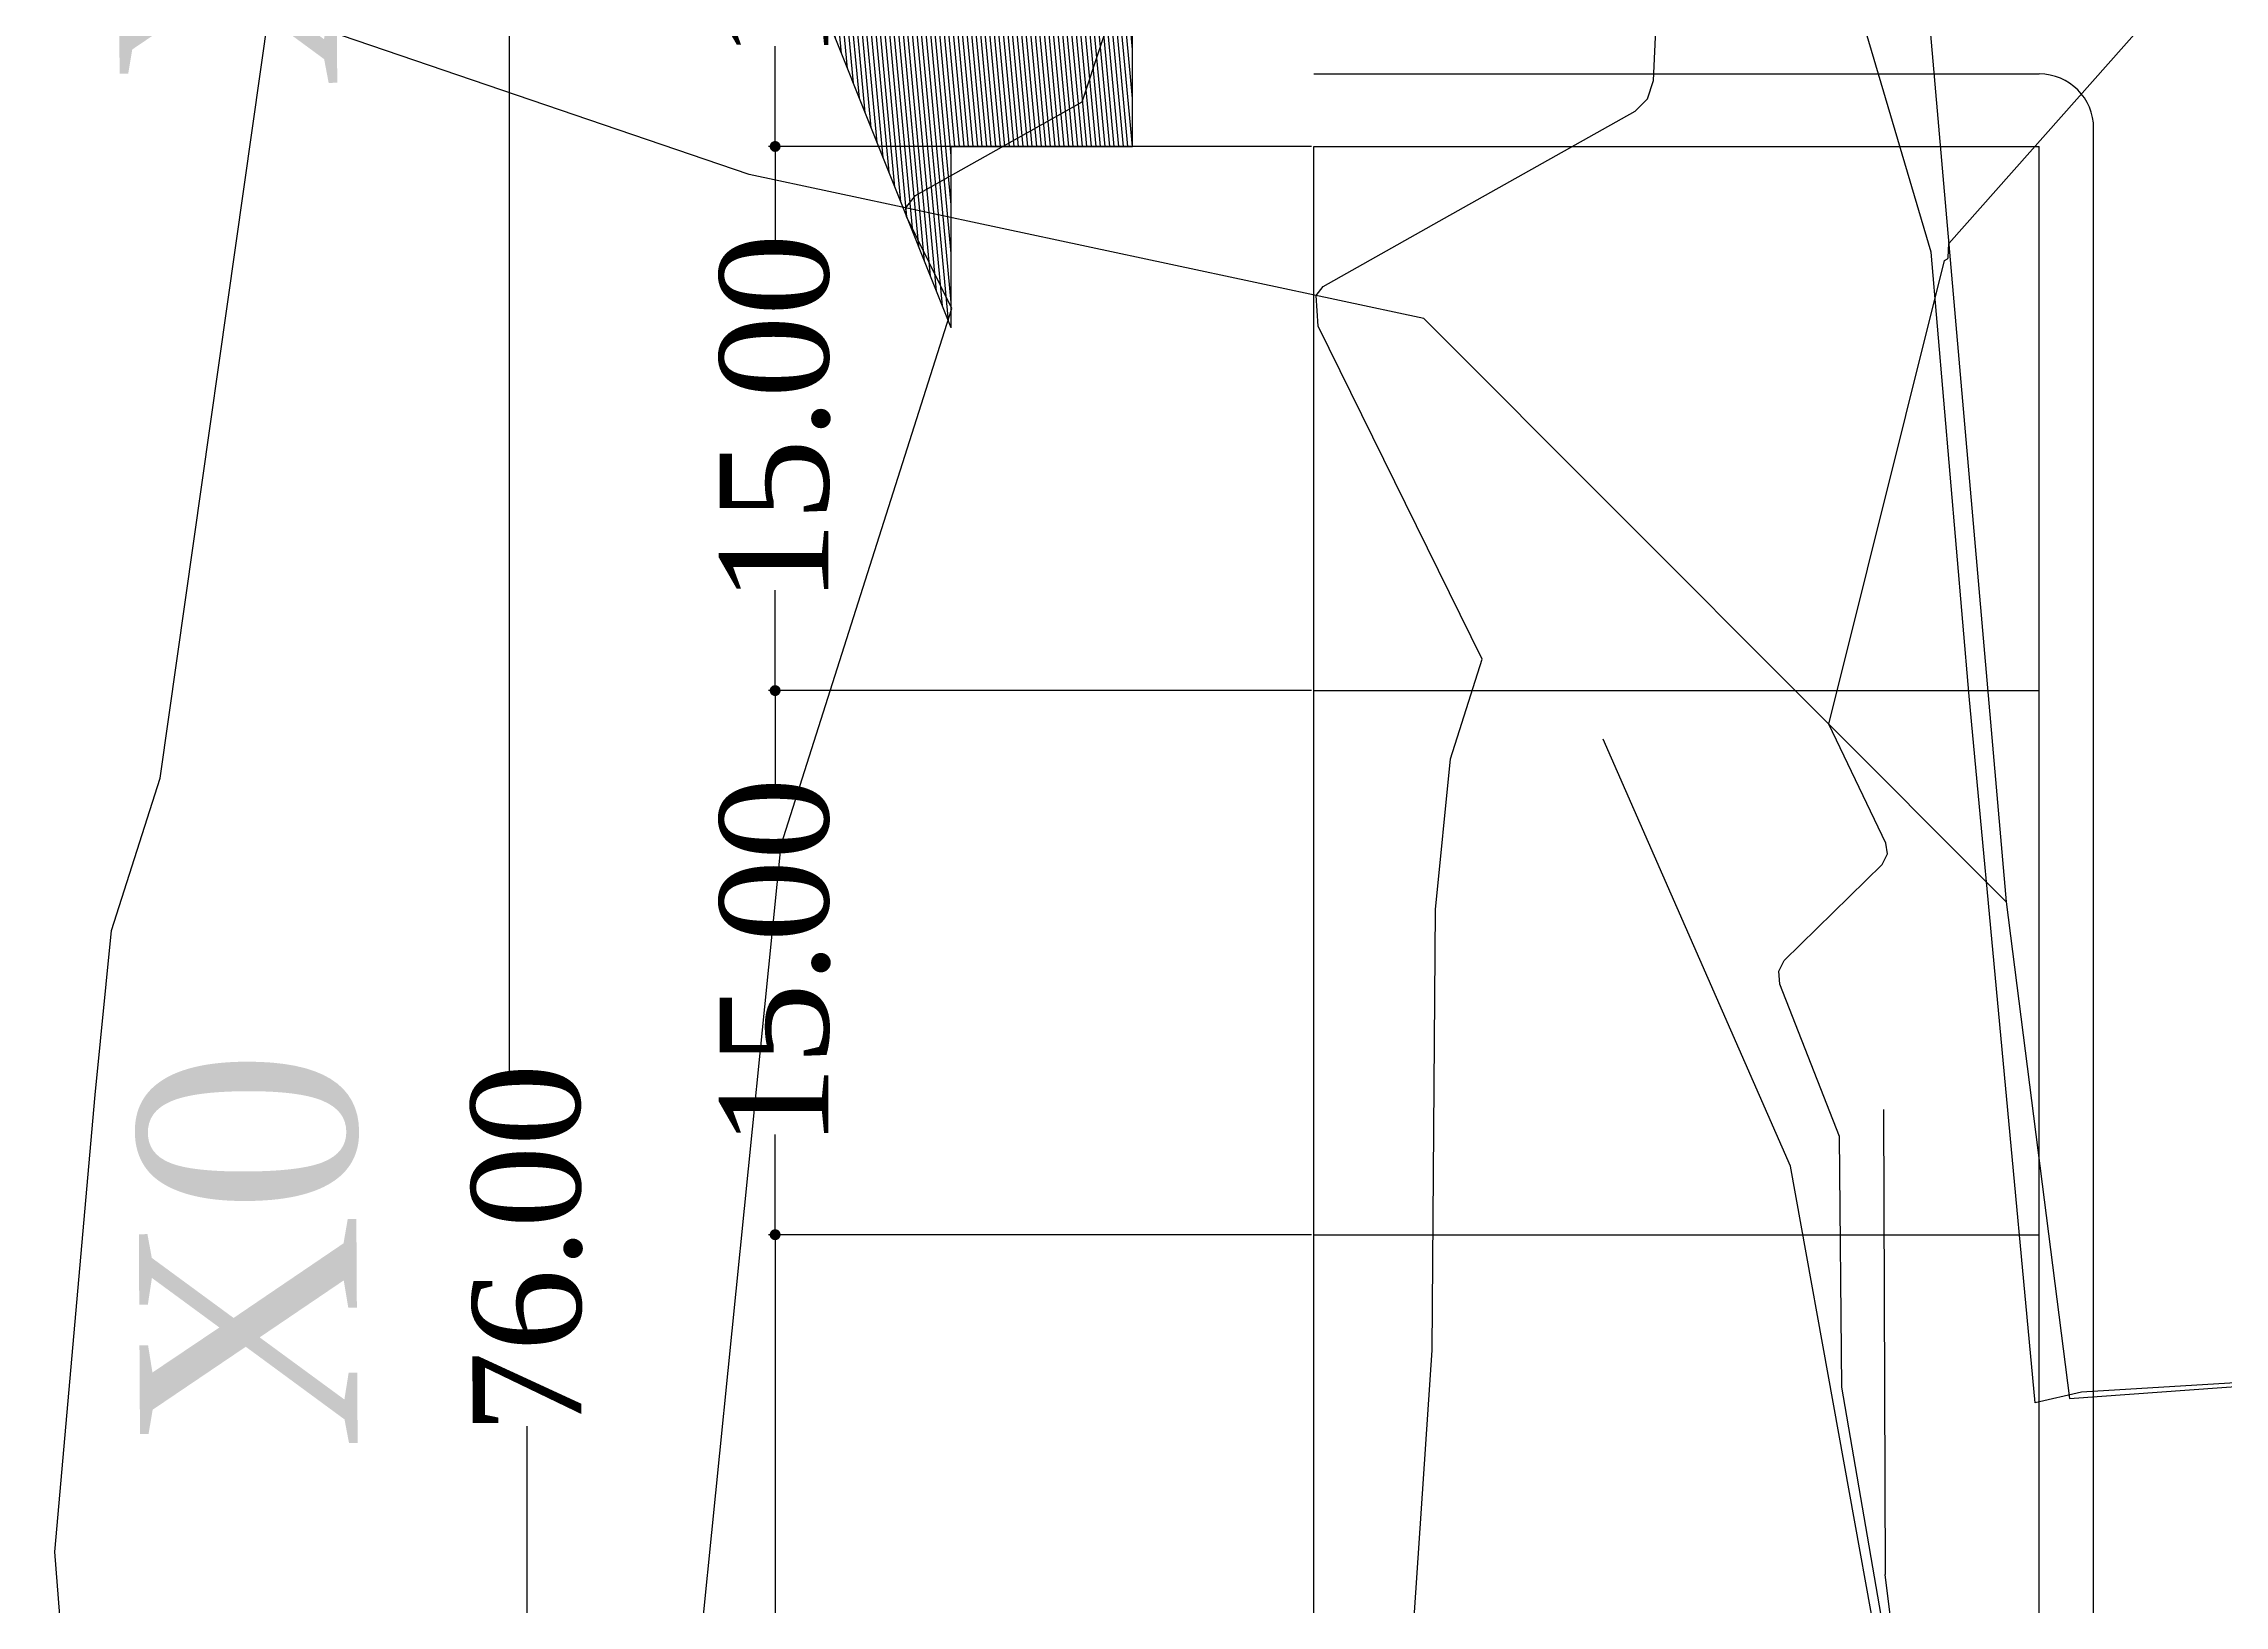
# Model space of a CAD drawing. Extents: x 15746 to 36625, y 87803 to 171760.
# Drawn here: x 19496.4 to 19556.6, y 88105 to 88148.1 of the extents above; entities that cross this region are included whole.
import ezdxf

# ---------------------------------------------------------------- set-up
doc = ezdxf.new("R2010")
doc.units = 0
doc.header["$LTSCALE"] = 5
doc.header["$MEASUREMENT"] = 0
for name, color, linetype in [('BOUNDARY', 7, 'FENCELINE2'), ('CONTOUR', 254, 'Continuous'), ('Demarcation', 7, 'Continuous'), ('Phase1', 7, 'Continuous'), ('RELIEF', 255, 'Continuous'), ('STREAM & RIVER FRONT', 161, 'Continuous')]:
    doc.layers.add(name, color=color, linetype=linetype)
doc.styles.get("Standard").update_dxf_attribs({"font": 'TIMES.TTF', "height": 3})
doc.linetypes.add('FENCELINE2', pattern='A,0.25,-0.1,[132,ltypeshp.shx,S=0.1,R=0,X=-0.1,Y=0],-0.1,1', length=1.45)
doc.dimstyles.get("Standard").update_dxf_attribs({"dimtxt": 0.2, "dimasz": 0.3, "dimexe": 0.18, "dimexo": 0.0625, "dimgap": 0.09, "dimtad": 0, "dimzin": 0, "dimdsep": 46, "dimtxsty": 'Standard', "dimblk": 'DOT', "dimcen": 0.09, "dimadec": 0, "dimazin": 0, "dimtfac": 1, "dimtofl": 0, "dimtmove": 2, "dimatfit": 2, "dimfxl": 1, "dimtolj": 1, "dimtzin": 0, "dimarcsym": 0})

# ---------------------------------------------------------------- blocks, each defined once
blk = doc.blocks.new('_Dot')
at = {"color": 0, "linetype": 'ByBlock', "lineweight": -2}
blk.add_line((-0.5, 0), (-1, 0), dxfattribs=at)
at = {"color": 0, "linetype": 'ByBlock', "const_width": 0.5}
blk.add_lwpolyline([(-0.25, 0, 1), (0.25, 0, 1)], format="xyb", close=True, dxfattribs=at)
blk = doc.blocks.new('*D91')
at = {"layer": 'Defpoints', "color": 0}
for p in [(19516.599, 88130.265), (19531.454, 88130.265), (19531.454, 88115.265)]:
    blk.add_point(p, dxfattribs=at)
at = {"layer": 'Demarcation', "color": 0, "lineweight": -2}
for p, q in [((19531.391, 88130.265), (19516.419, 88130.265)), ((19516.599, 88129.965), (19516.599, 88127.5)), ((19516.599, 88115.565), (19516.599, 88118.03)), ((19531.391, 88115.265), (19516.419, 88115.265))]:
    blk.add_line(p, q, dxfattribs=at)
at = {"layer": 'Demarcation', "color": 0, "lineweight": -2, "xscale": 0.3000000000000001, "yscale": 0.3000000000000001, "zscale": 0.3000000000000001}
for p, rotation in [((19516.599, 88130.265), 90), ((19516.599, 88115.265), 270)]:
    blk.add_blockref('_Dot', p, dxfattribs=dict(at, rotation=rotation))
at = {"layer": 'Demarcation', "color": 0, "insert": (19516.599, 88122.765), "char_height": 3, "attachment_point": 5, "rotation": 90}
blk.add_mtext('\\A1;15.00', dxfattribs=at)
blk = doc.blocks.new('*D92')
at = {"layer": 'Defpoints', "color": 0}
for p in [(19516.599, 88145.265), (19531.454, 88145.265), (19531.454, 88130.265)]:
    blk.add_point(p, dxfattribs=at)
at = {"layer": 'Demarcation', "color": 0, "lineweight": -2}
for p, q in [((19531.391, 88145.265), (19516.419, 88145.265)), ((19516.599, 88144.965), (19516.599, 88142.5)), ((19516.599, 88130.565), (19516.599, 88133.03)), ((19531.391, 88130.265), (19516.419, 88130.265))]:
    blk.add_line(p, q, dxfattribs=at)
at = {"layer": 'Demarcation', "color": 0, "lineweight": -2, "xscale": 0.3000000000000001, "yscale": 0.3000000000000001, "zscale": 0.3000000000000001}
for p, rotation in [((19516.599, 88145.265), 90), ((19516.599, 88130.265), 270)]:
    blk.add_blockref('_Dot', p, dxfattribs=dict(at, rotation=rotation))
at = {"layer": 'Demarcation', "color": 0, "insert": (19516.599, 88137.765), "char_height": 3, "attachment_point": 5, "rotation": 90}
blk.add_mtext('\\A1;15.00', dxfattribs=at)
blk = doc.blocks.new('*D110')
at = {"layer": 'Defpoints', "color": 0}
for p in [(19516.599, 88115.265), (19531.454, 88115.265), (19531.454, 88076.996)]:
    blk.add_point(p, dxfattribs=at)
at = {"layer": 'Demarcation', "color": 0, "lineweight": -2}
for p, q in [((19531.391, 88115.265), (19516.419, 88115.265)), ((19516.599, 88114.965), (19516.599, 88099.861)), ((19516.599, 88077.296), (19516.599, 88092.4)), ((19531.391, 88076.996), (19516.419, 88076.996))]:
    blk.add_line(p, q, dxfattribs=at)
at = {"layer": 'Demarcation', "color": 0, "lineweight": -2, "xscale": 0.3000000000000001, "yscale": 0.3000000000000001, "zscale": 0.3000000000000001}
for p, rotation in [((19516.599, 88115.265), 90), ((19516.599, 88076.996), 270)]:
    blk.add_blockref('_Dot', p, dxfattribs=dict(at, rotation=rotation))
at = {"layer": 'Demarcation', "color": 0, "insert": (19516.599, 88096.131), "char_height": 3, "attachment_point": 5, "rotation": 90}
blk.add_mtext('\\A1;38.5', dxfattribs=at)
blk = doc.blocks.new('*D113')
at = {"layer": 'Defpoints', "color": 0}
for p in [(19493.344, 88465.396), (19509.266, 88465.396), (19509.266, 88076.996)]:
    blk.add_point(p, dxfattribs=at)
at = {"layer": 'Demarcation', "color": 0, "lineweight": -2}
for p, q in [((19509.204, 88465.396), (19493.164, 88465.396)), ((19493.344, 88465.096), (19493.344, 88277.209)), ((19493.344, 88077.296), (19493.344, 88265.184)), ((19509.204, 88076.996), (19493.164, 88076.996))]:
    blk.add_line(p, q, dxfattribs=at)
at = {"layer": 'Demarcation', "color": 0, "lineweight": -2, "xscale": 0.3000000000000001, "yscale": 0.3000000000000001, "zscale": 0.3000000000000001}
for p, rotation in [((19493.344, 88465.396), 90), ((19493.344, 88076.996), 270)]:
    blk.add_blockref('_Dot', p, dxfattribs=dict(at, rotation=rotation))
at = {"layer": 'Demarcation', "color": 0, "insert": (19493.344, 88271.196), "char_height": 3, "attachment_point": 5, "rotation": 90}
blk.add_mtext('\\A1;389.00', dxfattribs=at)
blk = doc.blocks.new('*D93')
at = {"layer": 'Defpoints', "color": 0}
for p in [(19516.599, 88160.265), (19531.454, 88160.265), (19531.454, 88145.265)]:
    blk.add_point(p, dxfattribs=at)
at = {"layer": 'Demarcation', "color": 0, "lineweight": -2}
for p, q in [((19531.391, 88160.265), (19516.419, 88160.265)), ((19516.599, 88159.965), (19516.599, 88157.5)), ((19516.599, 88145.565), (19516.599, 88148.03)), ((19531.391, 88145.265), (19516.419, 88145.265))]:
    blk.add_line(p, q, dxfattribs=at)
at = {"layer": 'Demarcation', "color": 0, "lineweight": -2, "xscale": 0.3000000000000001, "yscale": 0.3000000000000001, "zscale": 0.3000000000000001}
for p, rotation in [((19516.599, 88160.265), 90), ((19516.599, 88145.265), 270)]:
    blk.add_blockref('_Dot', p, dxfattribs=dict(at, rotation=rotation))
at = {"layer": 'Demarcation', "color": 0, "insert": (19516.599, 88152.765), "char_height": 3, "attachment_point": 5, "rotation": 90}
blk.add_mtext('\\A1;15.00', dxfattribs=at)

msp = doc.modelspace()

# ---------------------------------------------------------------- hatches: boundary and pattern name
at = {"layer": 'Phase1'}
h = msp.add_hatch(dxfattribs=at)
h.set_pattern_fill('ANSI31', color=254, angle=50.32233, style=0)
h.set_pattern_definition([(95.32233263, (76475.47737, 18021.14355), (-0.12446107732, -0.0115948365), [])])
h.paths.add_polyline_path([(19521.454, 88160.265), (19526.454, 88160.265), (19526.454, 88145.265), (19521.454, 88145.265), (19521.454, 88140.265), (19516.454, 88152.765), (19521.454, 88165.265)])
h.paths.add_polyline_path([(19526.454, 88220.265), (19526.454, 88235.265), (19521.454, 88235.265), (19521.454, 88240.265), (19516.454, 88227.765), (19521.454, 88215.265), (19521.454, 88220.265)])
h.paths.add_polyline_path([(19516.454, 88302.765), (19521.454, 88315.265), (19521.454, 88310.265), (19526.454, 88310.265), (19526.454, 88295.265), (19521.454, 88295.265), (19521.454, 88290.265)])
h.paths.add_polyline_path([(19515.455, 88377.765), (19520.455, 88390.265), (19520.455, 88385.265), (19525.455, 88385.265), (19525.455, 88370.265), (19520.455, 88370.265), (19520.455, 88365.265)])

# ---------------------------------------------------------------- linework, layer by layer
at = {"layer": 'BOUNDARY'}
msp.add_lwpolyline([(19754.14, 88170.931), (19746.514, 88144.525), (19739.451, 88124.042), (19729.455, 88112.283), (19715.167, 88094.497), (19706.534, 88080.09), (19701.504, 88102.383), (19700.634, 88133.134), (19700.634, 88133.134), (19685.754, 88135.233), (19678.121, 88121.41), (19667.225, 88117.654), (19656.386, 88112.055), (19652.078, 88111.612), (19634.165, 88114.709), (19596.978, 88106.494), (19565.653, 88111.714), (19552.623, 88110.928), (19551.346, 88110.631), (19549.525, 88130.112), (19548.478, 88142.347), (19539.333, 88173.26)], dxfattribs=at)
at = {"layer": 'CONTOUR', "color": 33}
for points in [[(19525.143, 88062.631), (19523.724, 88070.396), (19524.205, 88073.389), (19513.914, 88095.699), (19513.698, 88098.585), (19514.387, 88099.985), (19514.502, 88101.713), (19514.517, 88103.683), (19516.761, 88126.015), (19521.469, 88140.802), (19520.219, 88143.337), (19520.204, 88143.571), (19520.473, 88143.915), (19525.061, 88146.498), (19530.882, 88164.054)], [(19540.177, 88054.393), (19532.844, 88067.459), (19533.313, 88070.525), (19538.227, 88079.863), (19539.96, 88083.612), (19543.576, 88090.73), (19547.257, 88098.268), (19547.426, 88102.386), (19547.238, 88103.909), (19546.012, 88111.062), (19545.946, 88117.973), (19544.299, 88122.172), (19544.271, 88122.534), (19544.421, 88122.827), (19547.12, 88125.466), (19547.266, 88125.763), (19547.227, 88126.056), (19545.651, 88129.338), (19548.845, 88142.122), (19548.928, 88142.169), (19548.934, 88142.174), (19548.943, 88142.203), (19548.962, 88142.587), (19560.411, 88155.512)], [(19530.969, 88055.327), (19529.858, 88063.115), (19528.704, 88068.038), (19530.717, 88075.309), (19530.861, 88075.58), (19531.019, 88075.923), (19529.752, 88092.796), (19534.002, 88101.437), (19534.714, 88112.084), (19534.804, 88124.233), (19535.221, 88128.383), (19536.096, 88131.131), (19531.571, 88140.307), (19531.517, 88141.155), (19531.713, 88141.405), (19535.052, 88143.285), (19540.309, 88146.239), (19540.653, 88146.576), (19540.814, 88147.08), (19541.119, 88153.691)], [(19495.848, 88044.839), (19502.439, 88065.421), (19503.43, 88066.852), (19503.601, 88066.928), (19505.738, 88067.087), (19505.903, 88067.209), (19505.891, 88067.418), (19504.562, 88069.384), (19503.319, 88070.837), (19497.532, 88096.457), (19496.741, 88106.521), (19497.846, 88119.118), (19498.301, 88123.648), (19499.64, 88127.853), (19502.648, 88149.001)]]:
    msp.add_lwpolyline(points, dxfattribs=at)
at = {"layer": 'Demarcation'}
for p, q in [((19509.266, 88152.465), (19509.266, 88119.773)), ((19509.766, 88077.296), (19509.766, 88109.988))]:
    msp.add_line(p, q, dxfattribs=at)
at = {"layer": 'Phase1', "color": 254}
for p, q in [((19526.454, 88145.265), (19526.454, 88160.265)), ((19521.454, 88140.265), (19516.454, 88152.765)), ((19521.454, 88145.265), (19526.454, 88145.265)), ((19521.454, 88140.265), (19521.454, 88145.265)), ((19531.454, 88076.996), (19531.454, 88145.265)), ((19531.454, 88130.265), (19551.454, 88130.265)), ((19531.454, 88115.265), (19551.454, 88115.265)), ((19551.454, 88076.996), (19551.454, 88115.265)), ((19552.954, 88076.996), (19552.954, 88115.265))]:
    msp.add_line(p, q, dxfattribs=at)
at = {"layer": 'Phase1'}
for p, q in [((19531.454, 88147.265), (19551.454, 88147.265)), ((19552.954, 88115.265), (19552.954, 88145.765)), ((19531.454, 88145.265), (19551.454, 88145.265)), ((19551.454, 88115.265), (19551.454, 88145.265))]:
    msp.add_line(p, q, dxfattribs=at)
msp.add_arc((19551.454, 88145.765), 1.5, 0, 90, dxfattribs=at)
at = {"layer": 'RELIEF'}
msp.add_line((19547.164, 88118.712), (19547.209, 88105.9), dxfattribs=at)
for points in [[(19530.689, 88075.481), (19540.66, 88088.863), (19547.258, 88102.418), (19544.597, 88117.155), (19539.434, 88128.923)], [(19547.255, 88093.087), (19547.65, 88102.341), (19547.209, 88105.9)]]:
    msp.add_lwpolyline(points, dxfattribs=at)
at = {"layer": 'STREAM & RIVER FRONT'}
msp.add_line((19550.544, 88124.44), (19534.482, 88140.521), dxfattribs=at)
for points in [[(19495.962, 88343.338), (19499.419, 88324.896), (19502.877, 88306.454), (19506.334, 88288.012), (19509.792, 88269.57), (19511.378, 88256.417), (19512.964, 88243.264), (19515.725, 88225.326), (19521.405, 88211.195), (19527.086, 88197.063), (19537.271, 88178.451), (19547.455, 88159.838), (19549, 88142.139), (19550.544, 88124.44), (19552.284, 88110.753), (19565.653, 88111.714), (19581.316, 88109.104), (19596.978, 88106.494), (19615.571, 88110.601), (19634.165, 88114.709), (19652.078, 88111.612), (19662.682, 88105.436), (19665.587, 88091.735), (19669.928, 88073.991)], [(19534.482, 88140.521), (19515.885, 88144.494), (19502.648, 88149.006), (19483.239, 88155.267), (19460.359, 88161.726), (19443.668, 88161.141), (19430.33, 88158.705), (19416.992, 88156.27), (19400.797, 88159.952), (19388.955, 88163.811), (19372.501, 88173.358), (19363.427, 88177.383)]]:
    msp.add_lwpolyline(points, dxfattribs=at)

# ---------------------------------------------------------------- texts
at = {"layer": 'Demarcation', "char_height": 6, "width": 11.9196, "attachment_point": 1, "rotation": 90.32233}
for s, insert in [('X1', (19498.526, 88146.787)), ('X0', (19499.088, 88109.287))]:
    msp.add_mtext(s, dxfattribs=dict(at, insert=insert))
at = {"layer": 'Demarcation', "insert": (19509.766, 88114.881), "char_height": 3, "attachment_point": 5, "rotation": 90.32233}
msp.add_mtext('76.00', dxfattribs=at)

# ---------------------------------------------------------------- dimensions: what is measured, and where the dimension line sits
at = {"layer": 'Demarcation'}
for p1, p2, distance, text, picture, middle in [((19509.266, 88076.996), (19509.266, 88465.396), 15.922, '389.00', '*D113', (19493.344, 88271.196)), ((19531.454, 88076.996), (19531.454, 88115.265), 14.855, '38.5', '*D110', (19516.599, 88096.131))]:
    dim = msp.add_aligned_dim(p1=p1, p2=p2, distance=distance, text=text, dimstyle='Standard', dxfattribs=at)
    dim.commit()
    dim.dimension.update_dxf_attribs({"geometry": picture, "text_midpoint": middle})
for base, p1, p2, picture, middle in [((19516.599, 88160.265), (19531.454, 88145.265), (19531.454, 88160.265), '*D93', (19516.599, 88152.765)), ((19516.599, 88145.265), (19531.454, 88130.265), (19531.454, 88145.265), '*D92', (19516.599, 88137.765))]:
    dim = msp.add_linear_dim(base=base, p1=p1, p2=p2, angle=270, dimstyle='Standard', dxfattribs=at)
    dim.commit()
    dim.dimension.update_dxf_attribs({"geometry": picture, "text_midpoint": middle})
dim = msp.add_aligned_dim(p1=(19531.454, 88115.265), p2=(19531.454, 88130.265), distance=14.855, dimstyle='Standard', dxfattribs=at)
dim.commit()
dim.dimension.update_dxf_attribs({"geometry": '*D91', "text_midpoint": (19516.599, 88122.765)})

doc.saveas('drawing.dxf')
